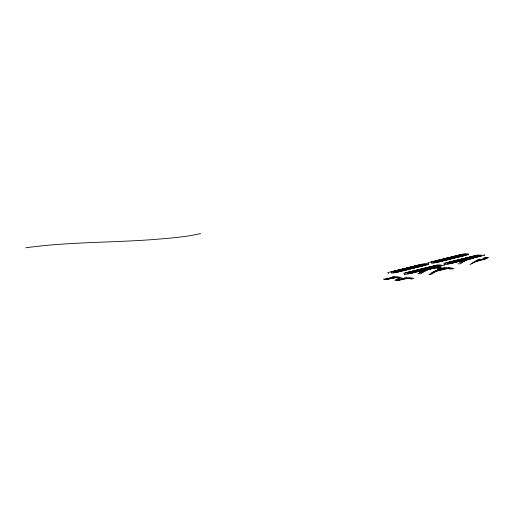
<?xml version="1.0" encoding="UTF-8"?>
<svg xmlns="http://www.w3.org/2000/svg" width="514" height="514" viewBox="0 0 514 514"><rect width="100%" height="100%" fill="white"/><g stroke="black" fill="none" stroke-linecap="round" stroke-linejoin="round"><path stroke-width="0.77" d="M395.998 271.617L396.076 270.884L417.966 265.487L420.812 265.5M407.384 273.275L407.467 272.542L435.204 265.706L438.05 265.719M436.065 261.742L436.148 261.009L458.032 255.619L460.878 255.631M447.456 263.406L447.533 262.667L475.277 255.831L478.123 255.843M423.671 265.237L423.607 265.732L398.793 271.842L395.934 272.073M437.922 266.67L437.986 266.175M463.744 255.362L463.673 255.856L438.86 261.973L436 262.198M477.994 256.794L478.059 256.3M394.534 271.977L394.598 271.572L419.405 265.455L422.27 265.14M408.848 272.915L408.913 272.51L433.726 266.393L436.592 266.079M434.6 262.101L434.664 261.697L459.477 255.58L462.343 255.272M448.921 263.046L448.979 262.635L473.792 256.518L476.658 256.21M440.466 267.235L440.286 268.167A803.369 111.699 -86.2 0 0 433.064 268.302L429.518 269.175A803.369 111.699 -86.2 0 0 422.097 272.645L419.347 272.439M425.136 264.871L394.469 272.433M436.521 266.535L411.714 272.645M465.209 255.002L434.536 262.558M476.594 256.659L451.78 262.776M485.338 257.238L484.792 258.831L480.095 259.994A802.804 111.622 -86.2 0 0 474.171 262.5L472.983 262.262M483.16 259.133L484.027 257.559M401.807 277.611L401.312 278.389A803.806 111.763 -86.2 0 0 392.67 278.151L384.851 279.552M486.411 257.308L485.563 258.555L479.768 259.968A803.369 111.699 -86.2 0 0 472.353 263.438L471.473 263.354M410.313 272.555L410.821 271.848L432.711 266.458L435.127 266.445M450.38 262.68L450.894 261.973L472.777 256.582L475.193 256.57M442.92 268.95L444.276 267.151M408.161 277.181L407.165 278.459L398.241 280.393L395.87 279.622M448.234 267.306L447.231 268.584L437.832 270.904L435.904 270.345M406.728 277.059L405.732 278.292L399.571 279.744L397.797 279.147M439.04 266.862L438.101 267.878A802.804 111.622 -86.2 0 0 432.306 268.25L428.766 269.124A802.804 111.622 -86.2 0 0 422.842 271.636L420.857 271.341M405.276 277.155L403.946 278.569L398.042 279.976L394.752 280.201M445.349 267.28L444.019 268.693L439.374 269.824L437.799 268.803M483.931 258.857L485.1 257.63M446.788 267.338L445.458 268.726L438.982 270.319L437.388 269.651M434.375 266.503L432.634 268.276L429.087 269.15L427.899 268.154M400.393 277.11L399.462 277.99A803.369 111.699 -86.2 0 0 392.24 278.125L388.847 278.961L388.128 278.1M420.246 266.425L420.748 265.956M433.096 267.723L433.598 267.254M434.561 267.364L435.062 266.894M460.319 256.55L460.814 256.081M473.169 257.848L473.664 257.379M474.634 257.488L475.129 257.019M437.613 266.625L436.341 267.749A801.711 111.474 -86.2 0 0 431.985 268.231L428.438 269.105A801.711 111.474 -86.2 0 0 424.011 270.788L422.354 270.383M409.6 277.29L408.283 278.408A801.711 111.474 -86.2 0 0 403.927 278.896L399.224 280.053L395.831 280.271M401.852 270.171L402.687 269.49L412.858 266.984L414.952 266.946M414.702 271.476L415.537 270.788L428.637 267.563L430.732 267.524M441.924 260.302L442.76 259.615L452.93 257.109L455.025 257.071M454.774 261.6L455.61 260.913L468.71 257.687L470.805 257.649M393.223 276.365L391.501 277.753L388.115 278.588L387.048 278.029M431.574 267.878L433.296 266.49M442.952 267.807L442.027 268.559A805.316 111.975 -86.2 0 0 437.742 267.839L436.309 267.672L429.839 269.195A803.806 111.763 -86.2 0 0 420.915 273.763L418.91 273.731M434.735 266.548L433.013 267.91L431.554 268.205M474.126 256.91L472.225 258.42L468.832 259.255A803.369 111.699 -86.2 0 0 461.411 262.725L459.42 262.564M398.973 276.738L397.707 277.727A802.804 111.622 -86.2 0 0 391.912 278.106L387.215 279.263L386.817 278.427M397.463 271.257L419.347 265.866M398.922 270.897L399.417 270.518M411.778 272.195L433.662 266.805M437.53 261.382L459.413 255.991M438.995 261.022L439.489 260.643M451.845 262.32L473.728 256.929M471.492 258.041L473.047 256.839M475.431 256.589L473.214 258.073L468.511 259.229A802.804 111.622 -86.2 0 0 462.594 261.742L460.929 261.472M397.54 276.5L395.844 277.592A801.711 111.474 -86.2 0 0 391.482 278.08L383.772 279.481M449.666 267.415L447.925 268.507A801.711 111.474 -86.2 0 0 443.569 268.989L440.023 269.863A801.711 111.474 -86.2 0 0 435.596 271.546L434.414 271.174M474.358 256.518L472.475 257.7L466.307 259.281L465.414 258.838M396.108 276.391L394.071 277.599L385.153 279.539L383.81 278.832M436.18 266.515L434.144 267.73L431.233 268.186M394.675 276.269L392.638 277.438L386.483 278.89L385.738 278.357M411.027 277.528L409.292 278.485A802.804 111.622 -86.2 0 0 403.496 278.864L398.793 280.021L396.718 279.076M414.066 267.845L414.888 267.396M426.916 269.143L431.252 267.858A803.806 111.763 -86.2 0 1 439.894 268.09L441.873 267.736M454.138 257.97L454.961 257.527M466.988 259.268L467.811 258.825M406.246 269.092L407.493 268.507M407.647 269.182L411.958 268.122M420.561 270.03L421.808 269.445M421.962 270.12L426.273 269.06M446.313 259.217L447.565 258.632M447.713 259.313L452.031 258.246M460.634 260.155L461.88 259.57M462.028 260.251L466.346 259.184M451.099 267.653L449.037 268.591A802.804 111.622 -86.2 0 0 443.241 268.97M487.221 257.418L484.04 258.786L479.337 259.943A803.806 111.763 -86.2 0 0 470.413 264.504L469.957 264.582M404.781 269.452L412.022 267.666M417.631 270.749L427.802 268.244M444.854 259.576L452.095 257.797M457.704 260.881L467.875 258.375M453.933 268.526L452.982 268.95A803.806 111.763 -86.2 0 0 444.34 268.713L439.701 269.844A802.804 111.622 -86.2 0 0 433.777 272.356L432.91 272.131M472.456 258.022L476.247 256.698L472.784 258.047M477.32 256.769L469.263 259.281A803.806 111.763 -86.2 0 0 460.338 263.843L457.903 263.791M412.446 277.901L410.397 278.704A803.369 111.699 -86.2 0 0 403.175 278.845M417.831 273.66L418.781 273.294A803.806 111.763 -86.2 0 1 427.706 268.732M452.853 268.456L450.81 269.13A805.316 111.975 -86.2 0 0 446.525 268.417L445.092 268.244L438.622 269.773A803.806 111.763 -86.2 0 0 429.698 274.335L428.811 274.386M422.206 265.597L397.393 271.707M462.279 255.721L437.465 261.838M427.687 269.053L424.744 270.043L423.851 269.554M428.008 269.079L426.543 269.503L425.335 268.861M467.759 259.184L464.817 260.168L463.917 259.679M480.866 259.718L479.395 260.142L477.467 259.628M401.787 270.627L417.818 266.676M441.86 260.752L457.884 256.801M417.567 271.206L430.668 267.974M457.64 261.33L470.74 258.105M452.519 268.025L449.711 268.783A803.369 111.699 -86.2 0 0 442.49 268.918L438.943 269.792A803.369 111.699 -86.2 0 0 431.529 273.262L431.407 273.23M413.86 278.402L411.386 279.051A803.806 111.763 -86.2 0 0 402.745 278.813M200.563 233.607L192.744 235.219A1081.784 47.185 3.4 0 1 161.756 238.843C116.485 242.916 70.752 241.471 25.7 247.812M433.071 262.917L466.943 254.828L466.673 254.636M393.004 272.793L426.877 264.704L426.601 264.511M448.851 263.496L479.8 256.126L479.523 255.94M408.784 273.371L439.727 266.001L439.451 265.815M429.89 274.457L431.869 274.148A803.806 111.763 -86.2 0 1 440.794 269.587M455.513 256.692L457.948 256.351M415.447 266.567L417.882 266.226M431.612 263.277L435.242 262.776L468.839 254.494L468.138 254.276M447.392 263.855L451.022 263.354L481.695 255.799L480.988 255.58M391.539 273.152L395.176 272.651L428.772 264.369L428.066 264.151M407.319 273.731L410.949 273.23L441.622 265.674L440.916 265.449M444.79 260.033L446.891 259.756M460.563 260.611L462.671 260.335M404.717 269.908L406.825 269.632M420.497 270.486L422.604 270.21M444.462 264.575L448.311 264.087L484.837 255.092L483.918 254.854M404.389 274.45L408.238 273.962L444.764 264.961L443.845 264.729M438.93 261.472L441.359 261.221M454.71 262.05L457.139 261.799M453.245 262.416L455.674 262.159M398.858 271.347L401.293 271.096M414.637 271.925L417.072 271.675M413.172 272.285L415.608 272.034M450.315 263.136L453.181 262.911M410.249 273.011L413.108 272.78M449.416 258.176L450.63 258.156M463.731 259.114L464.945 259.095M409.343 268.051L410.557 268.032M423.658 268.989L424.879 268.97M463.808 254.905L460.64 254.873L432.897 261.71L433.141 262.468M479.588 255.484L476.42 255.452L445.747 263.007L445.991 263.766M423.735 264.781L420.568 264.749L392.824 271.585L393.069 272.336M439.515 265.359L436.347 265.327L405.681 272.883L405.919 273.641M465.273 254.546L461.675 254.481L431.002 262.044L431.676 262.827M481.053 255.124L477.455 255.06L443.852 263.341L444.526 264.125M425.2 264.421L421.602 264.357L390.929 271.912L391.604 272.703M440.98 264.999L437.382 264.935L403.786 273.217L404.454 274.001M468.203 253.826L464.386 253.749L427.86 262.75L428.747 263.547M428.13 263.701L424.313 263.624L387.787 272.626L388.674 273.422M474.48 261.298L476.092 261.703A801.711 111.474 -86.2 0 1 480.526 260.02L485.222 258.863L488.3 257.488L485.544 258.883L477.904 261.028L475.977 260.469M462.427 260.508L463.654 260.887A801.711 111.474 -86.2 0 1 468.081 259.204M399.108 278.826L400.554 279.404M478.945 258.998L480.545 259.692M438.879 268.873L440.472 269.567M398.029 278.755L399.783 279.68M466.892 258.208L468.1 258.876M426.819 268.083L428.027 268.751"/></g></svg>
